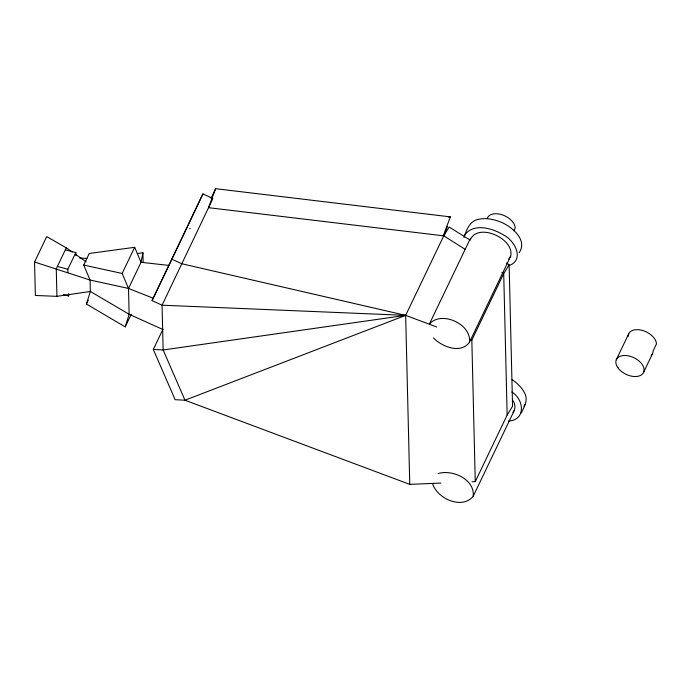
<?xml version="1.0" encoding="UTF-8"?>
<svg xmlns="http://www.w3.org/2000/svg" width="691" height="691" viewBox="0 0 691 691"><rect width="100%" height="100%" fill="white"/><g stroke="black" fill="none" stroke-linecap="round" stroke-linejoin="round"><path stroke-width="1.04" d="M463.989 237.454C466.149 231.001 468.792 223.228 475.494 220.187C484.037 217.121 493.365 219.004 501.511 222.372C512.238 226.942 527.941 240.313 519.114 252.733M433.525 337.916C441.886 346.813 460.733 354.189 469.431 342.33L510.684 256.223C514.89 238.585 477.559 221.846 470.122 240.097L449.159 227.019L443.752 235.847L405.66 315.355L409.763 484.374L440.901 483.061M469.431 342.33C471.918 324.304 441.808 310.423 429.672 323.777M432.687 483.795C437.118 498.643 462.175 509.872 473.171 496.302C475.227 479.502 452.372 469.094 438.129 473.603M473.171 496.302L514.424 410.195L515.045 406.757L514.251 402.948L512.523 399.813M508.498 421.061C526.3 420.024 524.037 399.338 511.85 391.987M521.092 413.149C523.977 407.362 528.045 400.996 525.238 394.354C522.56 388.152 517.594 383.401 512.1 379.644M137.647 253.476L142.925 252.759L141.042 262.295L128.509 288.449L129.139 314.293L125.201 326.86L86.418 304.04L90.357 291.472L90.08 280.045L83.706 265.05L89.251 253.485L134.676 247.3L141.042 262.295L168.854 265.413M443.259 235.873L450.351 216.87L215.609 188.678L208.518 207.68L443.752 235.847L465.561 249.572M443.752 235.847L447.397 226.527M436.738 326.998L405.66 315.355L162.057 305.197L152.072 300.568L202.912 193.895L212.906 198.524M183.763 234.404L202.912 193.895M211.049 198.326L215.609 188.678M163.18 329.616L129.139 314.293L90.357 291.472L56.938 296.335L35.362 295.472L34.55 262.019L46.72 236.616L66.293 247.853L72.33 252.094M66.293 247.853L56.265 268.773L56.938 296.335M67.925 272.435L67.848 269.222L75.82 252.578L65.446 249.831M63.313 294.608L68.504 295.973L69.385 294.124M86.418 304.04L88.267 300.188M153.419 298.296L128.509 288.449L122.143 273.463L134.676 247.3M125.201 326.86L131.238 314.267M152.072 300.568L183.305 235.372M212.465 199.44L162.057 305.197L163.145 349.966L184.981 400.219L409.763 484.374M171.679 259.099L181.664 263.72L405.66 315.355L184.981 400.219L175.134 399.692L153.298 349.43L162.618 329.97M429.638 323.518L470.433 238.378M513.931 230.647L515.201 227.995A15.038 9.199 25.6 0 0 502.685 214.979A15.038 9.199 25.6 0 0 487.362 218.097M472.039 481.748L475.261 481.618L471.832 340.145L503.713 273.593L509.12 264.774L506.391 263.055M475.261 481.618L507.151 415.066L512.558 406.248L509.12 264.774M616.242 359.847L628.611 334.038M643.667 372.164L652.641 353.429M464.309 235.666C472.964 222.372 492.562 228.177 503.696 235.07C514.242 240.209 524.728 258.702 510.001 265.266M508.697 259.056L510.684 256.223M512.929 412.32L514.424 410.195M523.882 406.265L525.471 404.002M405.66 315.355L163.145 349.966L153.298 349.43M448.2 216.983L450.351 216.87M79.525 258.019L86.928 258.399M83.706 265.05L122.143 273.463M128.509 288.449L90.08 280.045L34.55 262.019M189.619 228.522L190.293 228.704M57.474 266.476L67.848 269.222M469.828 339.393L471.832 340.145M501.899 272.453L503.713 273.593L507.151 415.066M75.777 254.521L86.133 261.803M142.925 252.759L143.167 262.45M75.82 252.578L75.898 255.791M68.452 293.839L68.504 295.973M628.188 336.457A15.038 9.199 25.6 0 1 642.086 330.341A15.038 9.199 25.6 0 1 656.45 343.937L653.064 351.002A15.038 9.199 25.6 0 1 651.285 355.433M617.84 367.69A15.038 9.199 25.6 0 0 642.31 374.168A15.038 9.199 25.6 0 0 629.717 356.15A15.038 9.199 25.6 0 0 617.84 367.69"/></g></svg>
